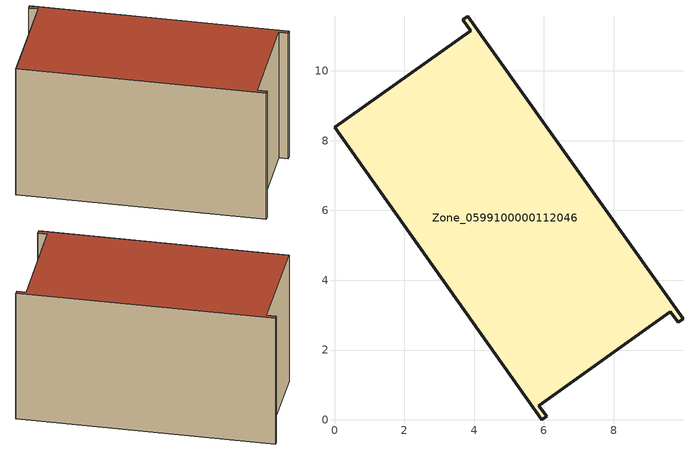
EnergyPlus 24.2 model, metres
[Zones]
Zone_0599100000112046
 floor ground (C_G): 6.08,0.1 5.94,0 0,8.38 3.91,11.16 3.68,11.47 3.82,11.57 9.99,2.89 9.85,2.79 9.63,3.1 5.86,0.41 z0
 wall outside (C_F): 5.94,0 6.08,0.1 5.86,0.41 9.63,3.1 9.85,2.79 9.99,2.89 3.82,11.57 3.68,11.47 3.91,11.16 0,8.38 5.94,0 z0:5.9
 roof outside (C_R): 3.82,11.57 3.68,11.47 3.91,11.16 0,8.38 5.94,0 6.08,0.1 5.86,0.41 9.63,3.1 9.85,2.79 9.99,2.89 z5.9
[BUILDING]
Pand.0599100000112046: North Axis=0; Terrain=City; Loads Convergence Tolerance Value=0.04; Temperature Convergence Tolerance Value=0.4; Solar Distribution=FullExterior; Maximum Number of Warmup Days=25; Minimum Number of Warmup Days=1
[Site:Location]
Rotterdam.The.Hague.AP_ZH_NLD Design_Conditions: Latitude=51.96; Longitude=4.45; Time Zone=1; Elevation=-4.5
[SITE:GROUNDTEMPERATURE:BUILDINGSURFACE]
18, 18, 18, 18, 18, 18, 18, 18, 18, 18, 18, 18
[MATERIAL] Thermal Absorptance=0.9; Solar Absorptance=0.7; Visible Absorptance=0.7
Name | Roughness | Thickness | Conductivity | Density | Specific Heat
G.TI.1975-1991 | MediumSmooth | 0.15 | 0.288461 | 540 | 1210
F.TI.1975-1991 | Rough | 0.3 | 0.230769 | 1920 | 840
R.TI.1975-1991 | MediumRough | 0.2 | 0.153846 | 1500 | 1000
[CONSTRUCTION]
C_G: G.TI.1975-1991
C_F: F.TI.1975-1991
C_R: R.TI.1975-1991
[ZONE]
Zone_0599100000112046: Type=1; Multiplier=1; Ceiling Height=Autocalculate; Volume=Autocalculate; Floor Area=autocalculate; Part of Total Floor Area=Yes
[ZONEINFILTRATION:DESIGNFLOWRATE]
Infil_Zone_0599100000112046: Zone or ZoneList or Space or SpaceList=Zone_0599100000112046; Schedule=AlwaysOn; Design Flow Rate Calculation Method=Flow/Area; Flow Rate per Floor Area=0.003; Constant Term Coefficient=1; Temperature Term Coefficient=0; Velocity Term Coefficient=0; Velocity Squared Term Coefficient=0
[HVACTEMPLATE:ZONE:IDEALLOADSAIRSYSTEM]
Zone_0599100000112046: Maximum Heating Supply Air Temperature=50; Minimum Cooling Supply Air Temperature=13; Maximum Heating Supply Air Humidity Ratio=0.0156; Minimum Cooling Supply Air Humidity Ratio=0.0077; Heating Limit=NoLimit; Cooling Limit=NoLimit; Dehumidification Control Type=ConstantSensibleHeatRatio; Cooling Sensible Heat Ratio=0.7; Dehumidification Setpoint=60; Humidification Control Type=None; Humidification Setpoint=30; Outdoor Air Method=None; Outdoor Air Flow Rate per Person=0.00944; Outdoor Air Flow Rate per Zone Floor Area=0; Outdoor Air Flow Rate per Zone=0; Demand Controlled Ventilation Type=None; Outdoor Air Economizer Type=NoEconomizer; Heat Recovery Type=None; Sensible Heat Recovery Effectiveness=0.7; Latent Heat Recovery Effectiveness=0.65
[ZONECONTROL:THERMOSTAT]
ThermostatControl_Zone_0599100000112046: Zone or ZoneList=Zone_0599100000112046; Control Type Schedule=DualSetpointControlType; Control 1=Thermostat_Zone_0599100000112046; Temperature Difference Between Cutout And Setpoint=0
[THERMOSTATSETPOINT:DUALSETPOINT]
Thermostat_Zone_0599100000112046: Heating Setpoint Temperature Schedule=HeatingSetpoint_Zone_0599100000112046; Cooling Setpoint Temperature Schedule=CoolingSetpoint_Zone_0599100000112046
[SCHEDULE:COMPACT]
HeatingSetpoint_Zone_0599100000112046: Through: 12/31, For: AllDays, Until: 24:00, 21
CoolingSetpoint_Zone_0599100000112046: Through: 12/31, For: AllDays, Until: 24:00, 24
DualSetpointControlType: Through: 12/31, For: AllDays, Until: 24:00, 4
AlwaysOn: Through: 12/31, For: AllDays, Until: 24:00, 1
